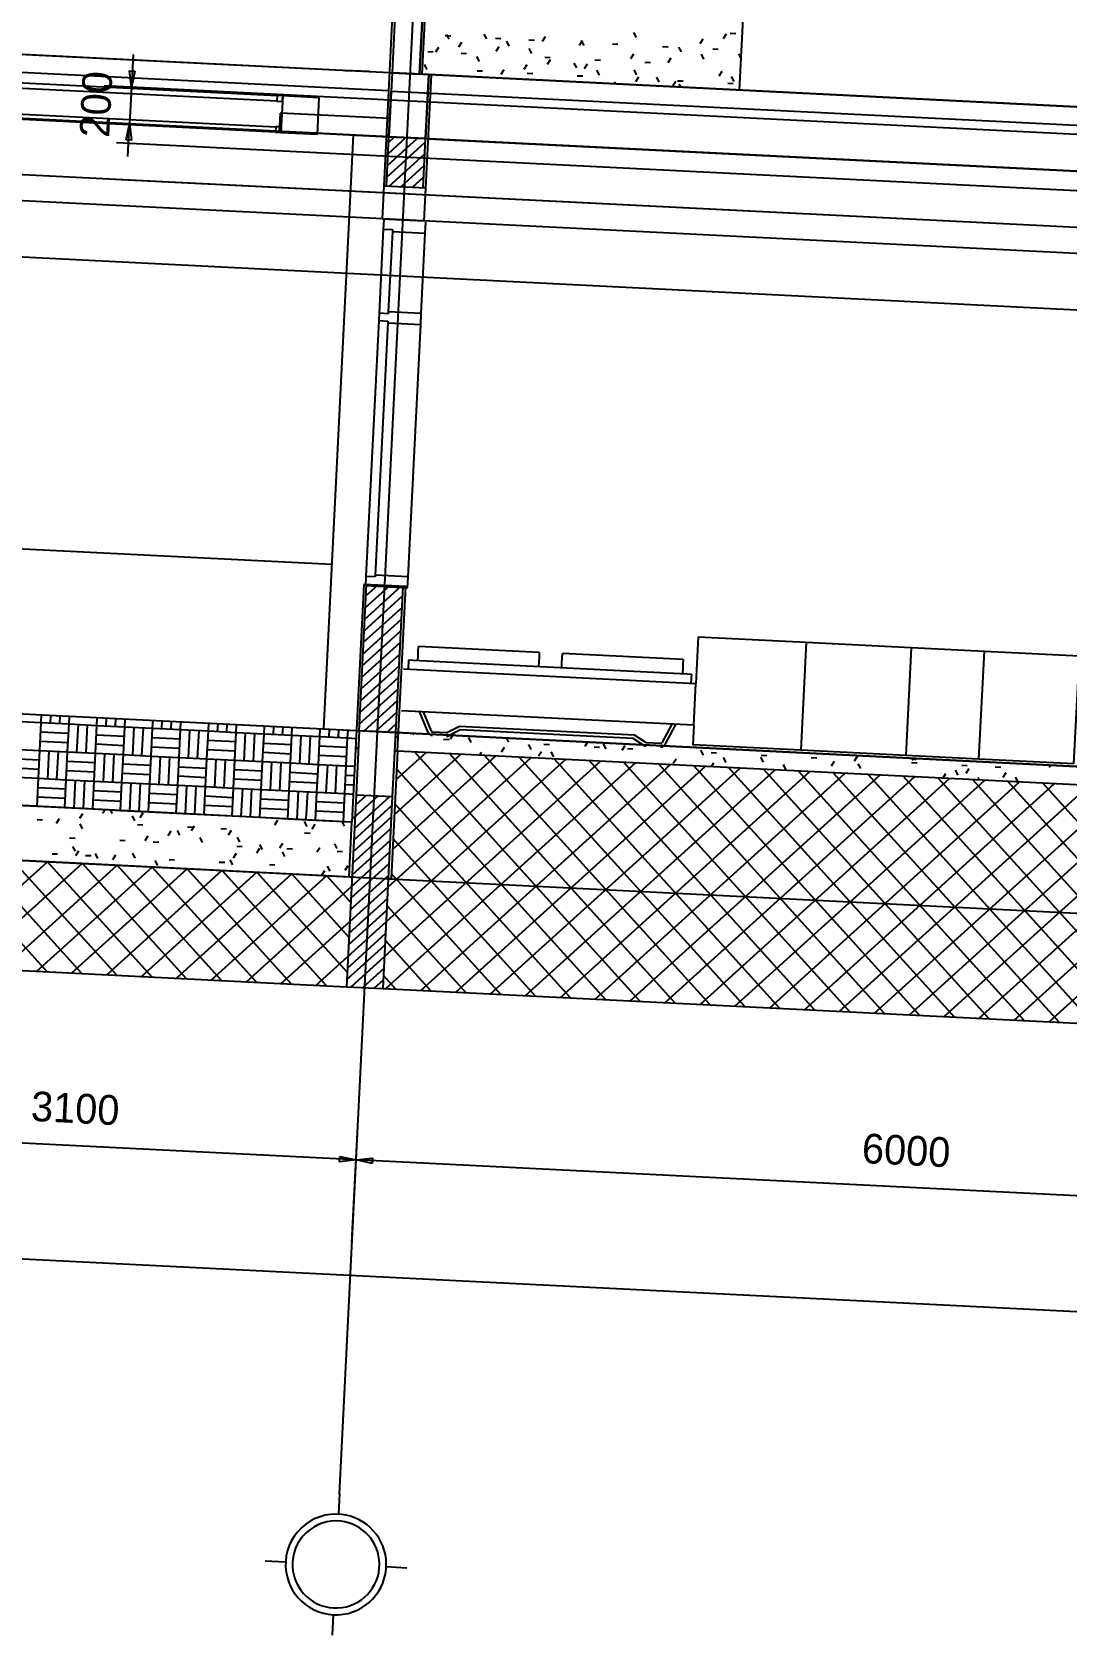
# Model space of a CAD drawing. Extents: x 549999 to 550212, y 1838161 to 1838467.
# Drawn here: x 550072.65 to 550078.3, y 1838273.19 to 1838281.97 of the extents above; entities that cross this region are included whole.
import ezdxf

# ---------------------------------------------------------------- set-up
doc = ezdxf.new("R2010")
doc.units = 0
for name, color, linetype in [('Level 1', 7, 'Continuous'), ('Level 11', 7, 'Continuous'), ('Level 13', 7, 'Continuous'), ('Level 14', 7, 'Continuous'), ('Level 15', 7, 'Continuous'), ('Level 18', 7, 'Continuous'), ('Level 19', 7, 'Continuous'), ('Level 20', 7, 'Continuous'), ('Level 27', 7, 'Continuous'), ('Level 28', 7, 'Continuous'), ('Level 4', 7, 'Continuous'), ('Level 7', 7, 'Continuous'), ('Level 8', 7, 'Continuous')]:
    doc.layers.add(name, color=color, linetype=linetype)

# ---------------------------------------------------------------- blocks, each defined once
blk = doc.blocks.new('BED_12')
at = {"layer": 'Level 1'}
for p, q in [((-736.34, 48.26), (-802.37, 48.26)), ((-802.37, 45.72), (-802.37, 48.26)), ((-802.37, 43.18), (-802.37, 45.72)), ((-736.34, 48.26), (-736.34, 45.72)), ((-736.34, 45.72), (-736.34, 43.18)), ((-657.61, 48.26), (-723.64, 48.26)), ((-723.64, 45.72), (-723.64, 48.26)), ((-723.64, 43.18), (-723.64, 45.72)), ((-657.61, 48.26), (-657.61, 45.72)), ((-657.61, 45.72), (-657.61, 43.18)), ((-809.99, 35.56), (-649.99, 35.56)), ((-807.45, 40.64), (-807.45, 35.56)), ((-807.45, 40.64), (-804.91, 40.64)), ((-804.91, 40.64), (-655.07, 40.64)), ((-802.37, 40.64), (-802.37, 43.18)), ((-736.34, 43.18), (-736.34, 40.64)), ((-723.64, 40.64), (-723.64, 43.18)), ((-657.61, 43.18), (-657.61, 40.64)), ((-655.07, 40.64), (-652.53, 40.64)), ((-652.53, 35.56), (-652.53, 40.64)), ((-649.99, 12.7), (-649.99, 35.56)), ((-649.99, 12.7), (-809.99, 12.7)), ((-794.76, 1.47), (-800, 12.7)), ((-793.04, 2.27), (-797.9, 12.7)), ((-793, 2.27), (-797.87, 12.7)), ((-662.08, 12.7), (-666.94, 2.27)), ((-659.98, 12.7), (-665.22, 1.47)), ((-784.6, 1.91), (-792.46, 1.91)), ((-777.83, 5.72), (-784.28, 1.99)), ((-777.32, 3.81), (-783.33, 0.34)), ((-777.29, 3.81), (-783.3, 0.34)), ((-682.15, 5.72), (-777.83, 5.72)), ((-682.66, 3.81), (-777.32, 3.81)), ((-676.65, 0.34), (-682.66, 3.81)), ((-675.7, 1.99), (-682.15, 5.72)), ((-667.52, 1.91), (-675.38, 1.91))]:
    blk.add_line(p, q, dxfattribs=at)
for centre, radius, start, end in [((-792.46, 2.54), 2.54, 205, 270), ((-792.46, 2.54), 0.635, 205, 270), ((-792.43, 2.54), 0.635, 205, 270), ((-784.6, 2.54), 0.635, 270, 300), ((-784.6, 2.54), 2.54, 270, 300), ((-784.57, 2.54), 2.54, 285, 300), ((-675.38, 2.54), 2.54, 240, 270), ((-675.38, 2.54), 0.635, 240, 270), ((-667.52, 2.54), 0.635, 270, 335), ((-667.52, 2.54), 2.54, 270, 335)]:
    blk.add_arc(centre, radius, start, end, dxfattribs=at)
blk = doc.blocks.new('FURN27')
at = {"layer": 'Level 1'}
for p, q in [((-649.99, 61.08), (-590.96, 61.08)), ((-649.99, 61.08), (-649.99, 35.56)), ((-649.99, 12.7), (-649.99, 2)), ((-590.96, 2), (-649.99, 2))]:
    blk.add_line(p, q, dxfattribs=at)
blk = doc.blocks.new('FURN28')
at = {"layer": 'Level 1'}
for p, q in [((-590.96, 61.08), (-533.47, 61.08)), ((-590.96, 61.08), (-590.96, 2)), ((-493.47, 61.08), (-441.49, 61.08)), ((-441.49, 2), (-441.49, 61.08)), ((-533.47, 2), (-590.96, 2)), ((-441.49, 2), (-493.47, 2))]:
    blk.add_line(p, q, dxfattribs=at)
blk = doc.blocks.new('FURN29')
at = {"layer": 'Level 1'}
for p, q in [((-533.47, 61.08), (-533.47, 2)), ((-533.47, 61.08), (-493.47, 61.08)), ((-493.47, 2), (-493.47, 61.08)), ((-493.47, 2), (-533.47, 2))]:
    blk.add_line(p, q, dxfattribs=at)
blk = doc.blocks.new('SO2003')
at = {"layer": 'Level 7'}
for p, q in [((-832.99, 280), (-832.99, 275)), ((-832.99, 275), (-827.99, 275)), ((-832.99, 275), (-832.99, 229)), ((-827.99, 275), (-827.99, 274)), ((-827.99, 274), (-809.99, 274)), ((-827.99, 274), (-827.99, 230)), ((-809.99, 274), (-809.99, 280)), ((-809.99, 230), (-809.99, 274)), ((-827.99, 229), (-832.99, 229)), ((-832.99, 229), (-832.99, 225)), ((-809.99, 230), (-827.99, 230)), ((-827.99, 230), (-827.99, 229)), ((-809.99, 224), (-809.99, 230)), ((-832.99, 225), (-827.99, 225)), ((-832.99, 225), (-832.99, 85)), ((-827.99, 225), (-827.99, 224)), ((-827.99, 224), (-809.99, 224)), ((-827.99, 224), (-827.99, 86)), ((-809.99, 86), (-809.99, 224)), ((-827.99, 85), (-832.99, 85)), ((-832.99, 85), (-832.99, 80)), ((-832.99, 80), (-809.99, 80)), ((-827.99, 86), (-827.99, 85)), ((-809.99, 86), (-827.99, 86)), ((-809.99, 80), (-809.99, 86))]:
    blk.add_line(p, q, dxfattribs=at)
blk = doc.blocks.new('FLOO17')
at = {"layer": 'Level 15'}
for p, q in [((-871.49, 345), (-891.49, 345)), ((-891.49, 345), (-891.49, 325)), ((-871.49, 325), (-871.49, 345)), ((-891.49, 325), (-871.49, 325))]:
    blk.add_line(p, q, dxfattribs=at)
at = {"layer": 'Level 8'}
for p, q in [((-871.49, 345), (-891.49, 345)), ((-891.49, 345), (-891.49, 325)), ((-871.49, 325), (-871.49, 345)), ((-891.49, 325), (-871.49, 325))]:
    blk.add_line(p, q, dxfattribs=at)
blk = doc.blocks.new('FLOO19')
at = {"layer": 'Level 15'}
for p, q in [((-891.49, 345), (-894.49, 345)), ((-894.49, 345), (-894.49, 342)), ((-891.49, 342), (-891.49, 345)), ((-894.49, 342), (-891.49, 342)), ((-891.49, 328), (-894.49, 328)), ((-894.49, 328), (-894.49, 325)), ((-894.49, 325), (-891.49, 325)), ((-891.49, 325), (-891.49, 328))]:
    blk.add_line(p, q, dxfattribs=at)
at = {"layer": 'Level 8'}
for p, q in [((-1104.49, 345), (-894.49, 345)), ((-891.49, 345), (-894.49, 345)), ((-894.49, 345), (-894.49, 342)), ((-891.49, 342), (-891.49, 345)), ((-894.49, 342), (-1104.49, 342)), ((-894.49, 342), (-891.49, 342)), ((-1104.49, 328), (-894.49, 328)), ((-894.49, 325), (-1104.49, 325)), ((-891.49, 328), (-894.49, 328)), ((-894.49, 328), (-894.49, 325)), ((-894.49, 325), (-891.49, 325)), ((-891.49, 325), (-891.49, 328))]:
    blk.add_line(p, q, dxfattribs=at)
blk = doc.blocks.new('GRID_4')
at = {"layer": 'Level 19'}
for p, q in [((-969.71, -293.48), (-969.71, -304.73)), ((-1008.48, -332.24), (-997.23, -332.24)), ((-930.95, -332.24), (-942.2, -332.24)), ((-969.71, -371.01), (-969.71, -359.76))]:
    blk.add_line(p, q, dxfattribs=at)
for radius, start, end in [(27.52, 86.59057, 185.41735), (27.52, 3.40943, 86.59057), (23.77, 86.59057, 185.41735), (23.77, 3.40943, 86.59057), (23.77, 275.41735, 3.40943), (27.52, 275.41735, 3.40943), (27.52, 185.41735, 275.41735), (23.77, 185.41735, 275.41735)]:
    blk.add_arc((-969.71, -332.24), radius, start, end, dxfattribs=at)

msp = doc.modelspace()

# ---------------------------------------------------------------- linework, layer by layer
at = {"layer": 'Level 11'}
for p, q in [((550074.5701, 1838281.1273), (550074.5612, 1838280.9487)), ((550074.7998, 1838281.1158), (550074.5701, 1838281.1273)), ((550074.7909, 1838280.9372), (550074.7998, 1838281.1158)), ((550074.5612, 1838280.9487), (550074.7909, 1838280.9372)), ((550074.4364, 1838278.1514), (550074.4189, 1838277.8019)), ((550074.6361, 1838278.1415), (550074.4364, 1838278.1514)), ((550074.6186, 1838277.7919), (550074.6361, 1838278.1415)), ((550074.5749, 1838276.9178), (550075.7548, 1838277.9854)), ((550074.5822, 1838276.7424), (550075.9455, 1838277.9759)), ((550074.5845, 1838277.1085), (550075.5642, 1838277.9949)), ((550074.594, 1838277.2992), (550075.3735, 1838278.0045)), ((550074.6193, 1838277.5041), (550075.1828, 1838278.014)), ((550074.6288, 1838277.6948), (550074.9921, 1838278.0235)), ((550074.6383, 1838277.8855), (550074.8014, 1838278.0331)), ((550075.972, 1838276.6729), (550074.7385, 1838278.0362)), ((550074.7729, 1838276.7329), (550076.1362, 1838277.9663)), ((550076.1627, 1838276.6634), (550074.9292, 1838278.0267)), ((550074.9636, 1838276.7233), (550076.3269, 1838277.9568)), ((550076.3533, 1838276.6539), (550075.1199, 1838278.0171)), ((550076.544, 1838276.6443), (550075.3106, 1838278.0076)), ((550076.7347, 1838276.6348), (550075.5012, 1838277.9981)), ((550076.9254, 1838276.6253), (550075.6919, 1838277.9885)), ((550077.1161, 1838276.6157), (550075.8826, 1838277.979)), ((550077.3067, 1838276.6062), (550076.0733, 1838277.9695)), ((550077.4974, 1838276.5967), (550076.264, 1838277.9599)), ((550075.7813, 1838276.6825), (550074.6412, 1838277.9426)), ((550075.1543, 1838276.7138), (550076.5176, 1838277.9473)), ((550075.345, 1838276.7043), (550076.7083, 1838277.9377)), ((550075.5356, 1838276.6947), (550076.8989, 1838277.9282)), ((550075.7263, 1838276.6852), (550077.0896, 1838277.9187)), ((550075.917, 1838276.6757), (550077.2803, 1838277.9091)), ((550076.1077, 1838276.6661), (550077.471, 1838277.8996)), ((550076.2984, 1838276.6566), (550077.6617, 1838277.8901)), ((550077.6881, 1838276.5871), (550076.4546, 1838277.9504)), ((550076.489, 1838276.6471), (550077.8523, 1838277.8805)), ((550077.8788, 1838276.5776), (550076.6453, 1838277.9409)), ((550076.6797, 1838276.6375), (550078.043, 1838277.871)), ((550078.0695, 1838276.5681), (550076.836, 1838277.9313)), ((550078.2602, 1838276.5585), (550077.0267, 1838277.9218)), ((550078.4508, 1838276.549), (550077.2174, 1838277.9123)), ((550078.6415, 1838276.5395), (550077.408, 1838277.9028)), ((550078.8322, 1838276.5299), (550077.5987, 1838277.8932)), ((550079.0229, 1838276.5204), (550077.7894, 1838277.8837)), ((550079.2136, 1838276.5109), (550077.9801, 1838277.8742)), ((550079.4042, 1838276.5013), (550078.1708, 1838277.8646)), ((550074.4097, 1838277.6179), (550074.6028, 1838277.7927)), ((550074.4129, 1838277.6815), (550074.5393, 1838277.7959)), ((550074.416, 1838277.745), (550074.4757, 1838277.799)), ((550074.4189, 1838277.8019), (550074.6186, 1838277.7919)), ((550076.8704, 1838276.628), (550078.2337, 1838277.8615)), ((550077.0611, 1838276.6185), (550078.4244, 1838277.8519)), ((550077.2518, 1838276.6089), (550078.6151, 1838277.8424)), ((550077.4425, 1838276.5994), (550078.8057, 1838277.8329)), ((550078.0145, 1838276.5708), (550079.3778, 1838277.8043)), ((550078.2052, 1838276.5613), (550079.5685, 1838277.7947)), ((550074.4065, 1838277.5544), (550074.6162, 1838277.7441)), ((550075.5906, 1838276.692), (550074.6317, 1838277.7519)), ((550077.6331, 1838276.5899), (550078.896, 1838277.7325)), ((550074.4002, 1838277.4272), (550074.6099, 1838277.617)), ((550074.4033, 1838277.4908), (550074.6131, 1838277.6806)), ((550074.397, 1838277.3637), (550074.6067, 1838277.5534)), ((550075.3999, 1838276.7015), (550074.6221, 1838277.5612)), ((550077.8238, 1838276.5803), (550078.9249, 1838277.5766)), ((550072.1034, 1838276.8663), (550072.7326, 1838277.4356)), ((550072.7304, 1838276.835), (550072.1611, 1838277.4642)), ((550072.2941, 1838276.8568), (550072.9233, 1838277.4261)), ((550072.9211, 1838276.8254), (550072.3518, 1838277.4547)), ((550073.1118, 1838276.8159), (550072.5425, 1838277.4451)), ((550073.3025, 1838276.8064), (550072.7332, 1838277.4356)), ((550073.4931, 1838276.7968), (550072.9238, 1838277.4261)), ((550074.3906, 1838277.2366), (550074.6004, 1838277.4263)), ((550074.3938, 1838277.3001), (550074.6035, 1838277.4899)), ((550072.4848, 1838276.8473), (550073.114, 1838277.4165)), ((550072.6754, 1838276.8377), (550073.3046, 1838277.407)), ((550072.8661, 1838276.8282), (550073.4953, 1838277.3975)), ((550073.0568, 1838276.8187), (550073.686, 1838277.388)), ((550073.6838, 1838276.7873), (550073.1145, 1838277.4165)), ((550073.2475, 1838276.8091), (550073.8767, 1838277.3784)), ((550073.8745, 1838276.7778), (550073.3052, 1838277.407)), ((550073.4382, 1838276.7996), (550074.0674, 1838277.3689)), ((550074.0652, 1838276.7682), (550073.4959, 1838277.3975)), ((550073.6288, 1838276.7901), (550074.258, 1838277.3594)), ((550074.2559, 1838276.7587), (550073.6866, 1838277.3879)), ((550074.3705, 1838276.8333), (550073.8772, 1838277.3784)), ((550074.38, 1838277.0239), (550074.0679, 1838277.3689)), ((550074.3895, 1838277.2146), (550074.2586, 1838277.3593)), ((550074.3874, 1838277.173), (550074.5972, 1838277.3628)), ((550075.2093, 1838276.7111), (550074.6126, 1838277.3705)), ((550073.8195, 1838276.7805), (550074.3938, 1838277.3001)), ((550074.3843, 1838277.1094), (550074.594, 1838277.2992)), ((550074.3779, 1838276.9823), (550074.5877, 1838277.1721)), ((550074.3811, 1838277.0459), (550074.5908, 1838277.2356)), ((550075.0186, 1838276.7206), (550074.5888, 1838277.1956)), ((550074.0102, 1838276.771), (550074.3843, 1838277.1094)), ((550074.3747, 1838276.9188), (550074.5845, 1838277.1085)), ((550074.3716, 1838276.8552), (550074.5813, 1838277.045)), ((550074.8279, 1838276.7301), (550074.5793, 1838277.0049)), ((550074.2009, 1838276.7615), (550074.3747, 1838276.9188)), ((550074.3684, 1838276.7916), (550074.5781, 1838276.9814)), ((550074.3916, 1838276.7519), (550074.5749, 1838276.9178)), ((550074.4551, 1838276.7488), (550074.5718, 1838276.8543)), ((550074.6372, 1838276.7396), (550074.5698, 1838276.8142)), ((550074.5187, 1838276.7456), (550074.5686, 1838276.7907))]:
    msp.add_line(p, q, dxfattribs=at)
at = {"layer": 'Level 13'}
for p, q in [((550074.4929, 1838281.7531), (550074.3581, 1838281.7598)), ((550074.3581, 1838281.7598), (550074.3937, 1838281.7581))]:
    msp.add_line(p, q, dxfattribs=at)
at = {"layer": 'Level 14'}
for p, q in [((550074.6411, 1838282.2463), (550074.6161, 1838281.7469)), ((550074.7659, 1838281.7395), (550074.7909, 1838282.2388)), ((550074.6161, 1838281.7469), (550074.7659, 1838281.7395)), ((550074.5908, 1838281.2409), (550074.7552, 1838281.3896)), ((550074.594, 1838281.3044), (550074.6916, 1838281.3927)), ((550074.5972, 1838281.368), (550074.628, 1838281.3959)), ((550074.5876, 1838281.1773), (550074.7974, 1838281.3671)), ((550074.5979, 1838281.1259), (550074.7942, 1838281.3035)), ((550074.6615, 1838281.1228), (550074.791, 1838281.2399)), ((550074.7251, 1838281.1196), (550074.7878, 1838281.1764)), ((550074.4669, 1838278.762), (550074.6647, 1838278.941)), ((550074.4701, 1838278.8256), (550074.6012, 1838278.9442)), ((550074.4732, 1838278.8891), (550074.5376, 1838278.9474)), ((550074.4637, 1838278.6984), (550074.6734, 1838278.8882)), ((550074.4574, 1838278.5713), (550074.6671, 1838278.7611)), ((550074.4605, 1838278.6349), (550074.6703, 1838278.8247)), ((550074.4542, 1838278.5078), (550074.6639, 1838278.6975)), ((550074.4478, 1838278.3806), (550074.6576, 1838278.5704)), ((550074.451, 1838278.4442), (550074.6607, 1838278.634)), ((550074.4446, 1838278.3171), (550074.6544, 1838278.5069)), ((550074.4415, 1838278.2535), (550074.6512, 1838278.4433)), ((550074.4383, 1838278.19), (550074.648, 1838278.3797)), ((550074.4614, 1838278.1502), (550074.6448, 1838278.3162)), ((550072.6986, 1838278.1962), (550072.7007, 1838278.2382)), ((550072.7494, 1838278.1936), (550072.7515, 1838278.2357)), ((550072.8001, 1838278.1911), (550072.8022, 1838278.2331)), ((550072.8508, 1838278.1886), (550072.8529, 1838278.2306)), ((550073.003, 1838278.1809), (550073.0051, 1838278.223)), ((550073.0538, 1838278.1784), (550073.0559, 1838278.2205)), ((550073.1045, 1838278.1759), (550073.1066, 1838278.2179)), ((550074.525, 1838278.147), (550074.6417, 1838278.2526)), ((550072.5464, 1838278.2038), (550072.6986, 1838278.1962)), ((550072.691, 1838278.0439), (550072.6986, 1838278.1962)), ((550072.6961, 1838278.1454), (550072.8483, 1838278.1378)), ((550072.6986, 1838278.1962), (550072.8508, 1838278.1886)), ((550072.8432, 1838278.0363), (550072.8508, 1838278.1886)), ((550072.8508, 1838278.1886), (550073.003, 1838278.1809)), ((550072.894, 1838278.0338), (550072.9016, 1838278.186)), ((550072.9447, 1838278.0313), (550072.9523, 1838278.1835)), ((550072.9954, 1838278.0287), (550073.003, 1838278.1809)), ((550073.0005, 1838278.1302), (550073.1527, 1838278.1226)), ((550073.003, 1838278.1809), (550073.1553, 1838278.1733)), ((550073.1476, 1838278.0211), (550073.1553, 1838278.1733)), ((550073.1553, 1838278.1733), (550073.1574, 1838278.2154)), ((550073.1553, 1838278.1733), (550073.3075, 1838278.1657)), ((550073.1984, 1838278.0186), (550073.206, 1838278.1708)), ((550073.2491, 1838278.016), (550073.2567, 1838278.1683)), ((550073.2999, 1838278.0135), (550073.3075, 1838278.1657)), ((550073.3075, 1838278.1657), (550073.3096, 1838278.2078)), ((550073.3075, 1838278.1657), (550073.4597, 1838278.1581)), ((550073.3582, 1838278.1632), (550073.3603, 1838278.2052)), ((550073.4089, 1838278.1606), (550073.411, 1838278.2027)), ((550073.4521, 1838278.0059), (550073.4597, 1838278.1581)), ((550073.4597, 1838278.1581), (550073.4618, 1838278.2002)), ((550073.4597, 1838278.1581), (550073.6119, 1838278.1505)), ((550073.5028, 1838278.0034), (550073.5104, 1838278.1556)), ((550073.5535, 1838278.0008), (550073.5611, 1838278.153)), ((550073.6043, 1838277.9983), (550073.6119, 1838278.1505)), ((550073.6119, 1838278.1505), (550073.614, 1838278.1926)), ((550073.6119, 1838278.1505), (550073.7641, 1838278.1429)), ((550073.6626, 1838278.148), (550073.6647, 1838278.19)), ((550073.7134, 1838278.1454), (550073.7155, 1838278.1875)), ((550073.7565, 1838277.9907), (550073.7641, 1838278.1429)), ((550073.7641, 1838278.1429), (550073.7662, 1838278.1849)), ((550073.7641, 1838278.1429), (550073.9163, 1838278.1353)), ((550073.8072, 1838277.9881), (550073.8148, 1838278.1404)), ((550073.858, 1838277.9856), (550073.8656, 1838278.1378)), ((550073.9087, 1838277.9831), (550073.9163, 1838278.1353)), ((550073.9163, 1838278.1353), (550073.9184, 1838278.1773)), ((550073.9163, 1838278.1353), (550074.0685, 1838278.1277)), ((550073.967, 1838278.1327), (550073.9691, 1838278.1748)), ((550074.0178, 1838278.1302), (550074.0199, 1838278.1723)), ((550074.0685, 1838278.1277), (550074.0706, 1838278.1697)), ((550074.2207, 1838278.1201), (550074.2228, 1838278.1621)), ((550074.2715, 1838278.1175), (550074.2736, 1838278.1596)), ((550074.3222, 1838278.115), (550074.3243, 1838278.157)), ((550074.3729, 1838278.1125), (550074.375, 1838278.1545)), ((550074.5885, 1838278.1438), (550074.6385, 1838278.1891)), ((550072.5388, 1838278.0516), (550072.691, 1838278.0439)), ((550072.6834, 1838277.8917), (550072.691, 1838278.0439)), ((550072.691, 1838278.0439), (550072.8432, 1838278.0363)), ((550072.6936, 1838278.0947), (550072.8458, 1838278.0871)), ((550072.7341, 1838277.8892), (550072.7418, 1838278.0414)), ((550072.998, 1838278.0795), (550073.1502, 1838278.0719)), ((550073.3024, 1838278.0642), (550073.4546, 1838278.0566)), ((550073.3049, 1838278.115), (550073.4571, 1838278.1074)), ((550073.6068, 1838278.049), (550073.759, 1838278.0414)), ((550073.6093, 1838278.0998), (550073.7616, 1838278.0922)), ((550073.9138, 1838278.0845), (550074.066, 1838278.0769)), ((550074.0609, 1838277.9755), (550074.0685, 1838278.1277)), ((550074.0685, 1838278.1277), (550074.2207, 1838278.1201)), ((550074.1116, 1838277.9729), (550074.1193, 1838278.1251)), ((550074.1624, 1838277.9704), (550074.17, 1838278.1226)), ((550074.2131, 1838277.9679), (550074.2207, 1838278.1201)), ((550074.2182, 1838278.0693), (550074.3704, 1838278.0617)), ((550074.2207, 1838278.1201), (550074.3729, 1838278.1125)), ((550074.3653, 1838277.9602), (550074.3729, 1838278.1125)), ((550074.3729, 1838278.1125), (550074.4193, 1838278.1101)), ((550074.4162, 1838278.0489), (550074.4319, 1838278.0631)), ((550072.5363, 1838278.0008), (550072.6885, 1838277.9932)), ((550072.7849, 1838277.8867), (550072.7925, 1838278.0389)), ((550072.8356, 1838277.8841), (550072.8432, 1838278.0363)), ((550072.8407, 1838277.9856), (550072.9929, 1838277.978)), ((550072.8432, 1838278.0363), (550072.9954, 1838278.0287)), ((550072.9878, 1838277.8765), (550072.9954, 1838278.0287)), ((550072.9954, 1838278.0287), (550073.1476, 1838278.0211)), ((550073.0386, 1838277.874), (550073.0462, 1838278.0262)), ((550073.0893, 1838277.8714), (550073.0969, 1838278.0237)), ((550073.14, 1838277.8689), (550073.1476, 1838278.0211)), ((550073.1451, 1838277.9704), (550073.2973, 1838277.9628)), ((550073.1476, 1838278.0211), (550073.2999, 1838278.0135)), ((550073.2922, 1838277.8613), (550073.2999, 1838278.0135)), ((550073.2999, 1838278.0135), (550073.4521, 1838278.0059)), ((550073.343, 1838277.8588), (550073.3506, 1838278.011)), ((550073.3937, 1838277.8562), (550073.4013, 1838278.0084)), ((550073.4445, 1838277.8537), (550073.4521, 1838278.0059)), ((550073.4495, 1838277.9552), (550073.6017, 1838277.9476)), ((550073.4521, 1838278.0059), (550073.6043, 1838277.9983)), ((550073.5967, 1838277.8461), (550073.6043, 1838277.9983)), ((550073.6043, 1838277.9983), (550073.7565, 1838277.9907)), ((550073.6474, 1838277.8435), (550073.655, 1838277.9958)), ((550073.6981, 1838277.841), (550073.7057, 1838277.9932)), ((550073.7489, 1838277.8385), (550073.7565, 1838277.9907)), ((550073.7565, 1838277.9907), (550073.9087, 1838277.9831)), ((550073.9011, 1838277.8309), (550073.9087, 1838277.9831)), ((550073.9087, 1838277.9831), (550074.0609, 1838277.9755)), ((550073.9112, 1838278.0338), (550074.0634, 1838278.0262)), ((550073.9518, 1838277.8283), (550073.9594, 1838277.9805)), ((550074.0026, 1838277.8258), (550074.0102, 1838277.978)), ((550074.0533, 1838277.8233), (550074.0609, 1838277.9755)), ((550074.0609, 1838277.9755), (550074.2131, 1838277.9679)), ((550074.2055, 1838277.8156), (550074.2131, 1838277.9679)), ((550074.2131, 1838277.9679), (550074.3653, 1838277.9602)), ((550074.2157, 1838278.0186), (550074.3679, 1838278.011)), ((550074.2562, 1838277.8131), (550074.2639, 1838277.9653)), ((550074.307, 1838277.8106), (550074.3146, 1838277.9628)), ((550074.3577, 1838277.808), (550074.3653, 1838277.9602)), ((550074.3653, 1838277.9602), (550074.4117, 1838277.9579)), ((550072.5312, 1838277.8993), (550072.6834, 1838277.8917)), ((550072.5337, 1838277.9501), (550072.6859, 1838277.9425)), ((550072.6758, 1838277.7395), (550072.6834, 1838277.8917)), ((550072.6834, 1838277.8917), (550072.8356, 1838277.8841)), ((550072.828, 1838277.7319), (550072.8356, 1838277.8841)), ((550072.8356, 1838277.8841), (550072.9878, 1838277.8765)), ((550072.8382, 1838277.9349), (550072.9904, 1838277.9273)), ((550072.8787, 1838277.7294), (550072.8864, 1838277.8816)), ((550072.9295, 1838277.7268), (550072.9371, 1838277.8791)), ((550072.9802, 1838277.7243), (550072.9878, 1838277.8765)), ((550072.9878, 1838277.8765), (550073.14, 1838277.8689)), ((550073.1324, 1838277.7167), (550073.14, 1838277.8689)), ((550073.14, 1838277.8689), (550073.2922, 1838277.8613)), ((550073.1426, 1838277.9196), (550073.2948, 1838277.912)), ((550073.1832, 1838277.7142), (550073.1908, 1838277.8664)), ((550073.447, 1838277.9044), (550073.5992, 1838277.8968)), ((550073.7514, 1838277.8892), (550073.9036, 1838277.8816)), ((550073.754, 1838277.9399), (550073.9062, 1838277.9323)), ((550074.0558, 1838277.874), (550074.208, 1838277.8664)), ((550074.0584, 1838277.9247), (550074.2106, 1838277.9171)), ((550074.3628, 1838277.9095), (550074.4091, 1838277.9072)), ((550072.6783, 1838277.7903), (550072.8305, 1838277.7827)), ((550072.6809, 1838277.841), (550072.8331, 1838277.8334)), ((550072.9853, 1838277.8258), (550073.1375, 1838277.8182)), ((550073.2339, 1838277.7116), (550073.2415, 1838277.8638)), ((550073.2846, 1838277.7091), (550073.2922, 1838277.8613)), ((550073.2897, 1838277.8106), (550073.4419, 1838277.803)), ((550073.2922, 1838277.8613), (550073.4445, 1838277.8537)), ((550073.4368, 1838277.7015), (550073.4445, 1838277.8537)), ((550073.4445, 1838277.8537), (550073.5967, 1838277.8461)), ((550073.4876, 1838277.6989), (550073.4952, 1838277.8512)), ((550073.5383, 1838277.6964), (550073.5459, 1838277.8486)), ((550073.5891, 1838277.6939), (550073.5967, 1838277.8461)), ((550073.5941, 1838277.7953), (550073.7463, 1838277.7877)), ((550073.5967, 1838277.8461), (550073.7489, 1838277.8385)), ((550073.7413, 1838277.6863), (550073.7489, 1838277.8385)), ((550073.7489, 1838277.8385), (550073.9011, 1838277.8309)), ((550073.792, 1838277.6837), (550073.7996, 1838277.8359)), ((550073.8427, 1838277.6812), (550073.8504, 1838277.8334)), ((550073.8935, 1838277.6787), (550073.9011, 1838277.8309)), ((550073.8986, 1838277.7801), (550074.0508, 1838277.7725)), ((550073.9011, 1838277.8309), (550074.0533, 1838277.8233)), ((550074.0457, 1838277.671), (550074.0533, 1838277.8233)), ((550074.0533, 1838277.8233), (550074.2055, 1838277.8156)), ((550074.0964, 1838277.6685), (550074.104, 1838277.8207)), ((550074.1472, 1838277.666), (550074.1548, 1838277.8182)), ((550074.1979, 1838277.6634), (550074.2055, 1838277.8156)), ((550074.2055, 1838277.8156), (550074.3577, 1838277.808)), ((550074.3501, 1838277.6558), (550074.3577, 1838277.808)), ((550074.3577, 1838277.808), (550074.4041, 1838277.8057)), ((550074.3603, 1838277.8588), (550074.4066, 1838277.8565)), ((550072.5236, 1838277.7471), (550072.6758, 1838277.7395)), ((550072.6758, 1838277.7395), (550072.828, 1838277.7319)), ((550072.6758, 1838277.7388), (550072.6758, 1838277.7395)), ((550072.7265, 1838277.7363), (550072.7265, 1838277.737)), ((550072.7772, 1838277.7338), (550072.7773, 1838277.7345)), ((550072.828, 1838277.7319), (550072.9802, 1838277.7243)), ((550072.828, 1838277.7312), (550072.828, 1838277.7319)), ((550072.9802, 1838277.7243), (550073.1324, 1838277.7167)), ((550072.9802, 1838277.7236), (550072.9802, 1838277.7243)), ((550072.9828, 1838277.775), (550073.135, 1838277.7674)), ((550073.0309, 1838277.7211), (550073.031, 1838277.7218)), ((550073.0817, 1838277.7185), (550073.0817, 1838277.7192)), ((550073.1324, 1838277.7167), (550073.2846, 1838277.7091)), ((550073.1324, 1838277.716), (550073.1324, 1838277.7167)), ((550073.2846, 1838277.7091), (550073.4368, 1838277.7015)), ((550073.2846, 1838277.7084), (550073.2846, 1838277.7091)), ((550073.2872, 1838277.7598), (550073.4394, 1838277.7522)), ((550073.3353, 1838277.7059), (550073.3354, 1838277.7066)), ((550073.3861, 1838277.7033), (550073.3861, 1838277.704)), ((550073.4368, 1838277.7015), (550073.5891, 1838277.6939)), ((550073.4368, 1838277.7008), (550073.4368, 1838277.7015)), ((550073.589, 1838277.6932), (550073.5891, 1838277.6939)), ((550073.5891, 1838277.6939), (550073.7413, 1838277.6863)), ((550073.5916, 1838277.7446), (550073.7438, 1838277.737)), ((550073.6398, 1838277.6906), (550073.6398, 1838277.6913)), ((550073.896, 1838277.7294), (550074.0482, 1838277.7218)), ((550074.2004, 1838277.7142), (550074.3526, 1838277.7066)), ((550074.203, 1838277.7649), (550074.3552, 1838277.7573)), ((550073.6905, 1838277.6881), (550073.6905, 1838277.6888)), ((550073.7412, 1838277.6856), (550073.7413, 1838277.6863)), ((550073.7413, 1838277.6863), (550073.8935, 1838277.6787)), ((550073.8934, 1838277.678), (550073.8935, 1838277.6787)), ((550073.8935, 1838277.6787), (550074.0457, 1838277.671)), ((550073.9442, 1838277.6754), (550073.9442, 1838277.6761)), ((550073.9949, 1838277.6729), (550073.995, 1838277.6736)), ((550074.0457, 1838277.671), (550074.1979, 1838277.6634)), ((550074.0457, 1838277.6703), (550074.0457, 1838277.671)), ((550074.1979, 1838277.6634), (550074.3501, 1838277.6558)), ((550074.1979, 1838277.6627), (550074.1979, 1838277.6634)), ((550074.2486, 1838277.6602), (550074.2486, 1838277.6609)), ((550074.2993, 1838277.6577), (550074.2994, 1838277.6584)), ((550074.3501, 1838277.6558), (550074.3964, 1838277.6535)), ((550074.3501, 1838277.6551), (550074.3501, 1838277.6558)), ((550074.3972, 1838277.6677), (550074.4129, 1838277.682))]:
    msp.add_line(p, q, dxfattribs=at)
at = {"layer": 'Level 15'}
for p, q in [((550074.9064, 1838281.9502), (550074.9365, 1838281.9487)), ((550074.9286, 1838281.93), (550074.9148, 1838281.9569)), ((550074.9956, 1838281.9116), (550074.9792, 1838281.8862)), ((550075.1331, 1838281.9321), (550075.1193, 1838281.9589)), ((550075.1804, 1838281.9365), (550075.2105, 1838281.935)), ((550075.2561, 1838281.8924), (550075.2424, 1838281.9193)), ((550075.363, 1838281.9274), (550075.3931, 1838281.9259)), ((550075.4517, 1838281.9435), (550075.4353, 1838281.9182)), ((550075.6549, 1838281.9211), (550075.6385, 1838281.8958)), ((550075.6651, 1838281.8965), (550075.6513, 1838281.9233)), ((550075.8196, 1838281.9046), (550075.8498, 1838281.903)), ((550075.9509, 1838281.9402), (550075.9371, 1838281.9671)), ((550076.3142, 1838281.9307), (550076.2978, 1838281.9053)), ((550076.4406, 1838281.9578), (550076.4243, 1838281.9325)), ((550076.4635, 1838281.9639), (550076.4936, 1838281.9624)), ((550074.8105, 1838281.8634), (550074.8406, 1838281.8619)), ((550074.8692, 1838281.8844), (550074.8528, 1838281.8591)), ((550074.9931, 1838281.8543), (550075.0233, 1838281.8528)), ((550075.0934, 1838281.809), (550075.0796, 1838281.8358)), ((550075.1988, 1838281.8892), (550075.1825, 1838281.8638)), ((550075.3792, 1838281.8527), (550075.3655, 1838281.8796)), ((550075.4498, 1838281.8315), (550075.4799, 1838281.83)), ((550075.4789, 1838281.8171), (550075.4625, 1838281.7918)), ((550075.7237, 1838281.8178), (550075.7539, 1838281.8163)), ((550075.9349, 1838281.8491), (550075.9186, 1838281.8237)), ((550076.0936, 1838281.8909), (550076.1238, 1838281.8893)), ((550076.1382, 1838281.8267), (550076.1218, 1838281.8013)), ((550076.1971, 1838281.8609), (550076.1833, 1838281.8878)), ((550076.3201, 1838281.8213), (550076.3064, 1838281.8481)), ((550076.3676, 1838281.8772), (550076.3977, 1838281.8757)), ((550076.5225, 1838281.8274), (550076.5108, 1838281.8501)), ((550074.6161, 1838281.7469), (550074.6111, 1838281.6471)), ((550080.8084, 1838281.4374), (550074.6161, 1838281.7469)), ((550074.8076, 1838281.7652), (550074.7938, 1838281.7921)), ((550075.0799, 1838281.7584), (550075.11, 1838281.7569)), ((550075.226, 1838281.7627), (550075.2096, 1838281.7374)), ((550075.3524, 1838281.7899), (550075.3361, 1838281.7646)), ((550075.3539, 1838281.7447), (550075.384, 1838281.7432)), ((550075.6254, 1838281.7734), (550075.6116, 1838281.8003)), ((550075.6279, 1838281.731), (550075.658, 1838281.7295)), ((550075.6821, 1838281.7947), (550075.6657, 1838281.7694)), ((550075.7485, 1838281.7337), (550075.7347, 1838281.7606)), ((550075.9529, 1838281.7358), (550075.9392, 1838281.7626)), ((550075.9977, 1838281.8041), (550076.0279, 1838281.8026)), ((550076.4182, 1838281.7546), (550076.4018, 1838281.7293)), ((550074.6111, 1838281.6471), (550080.1336, 1838281.371)), ((550075.8357, 1838281.6955), (550075.8298, 1838281.6863)), ((550075.9621, 1838281.7227), (550075.9458, 1838281.6973)), ((550076.076, 1838281.6961), (550076.0623, 1838281.723)), ((550076.1654, 1838281.7002), (550076.149, 1838281.6749)), ((550076.1758, 1838281.7036), (550076.2059, 1838281.7021)), ((550076.1931, 1838281.6681), (550076.1853, 1838281.6833)), ((550076.4498, 1838281.6899), (550076.4799, 1838281.6884)), ((550076.4849, 1838281.7002), (550076.4712, 1838281.7271)), ((550074.0044, 1838281.5272), (550073.9994, 1838281.4273)), ((550074.6036, 1838281.4973), (550074.0044, 1838281.5272)), ((550074.5986, 1838281.3974), (550074.6036, 1838281.4973)), ((550073.9994, 1838281.4273), (550074.417, 1838281.4065)), ((550074.417, 1838281.4065), (550074.5986, 1838281.3974)), ((550074.7342, 1838278.1366), (550074.7292, 1838278.1288)), ((550074.635, 1838278.1185), (550074.6534, 1838278.1176)), ((550074.8973, 1838278.1054), (550074.9274, 1838278.1039)), ((550074.9257, 1838278.1267), (550074.9256, 1838278.127)), ((550074.9451, 1838278.126), (550074.9324, 1838278.1064)), ((550075.0488, 1838278.0871), (550075.0351, 1838278.1139)), ((550075.2288, 1838278.0597), (550075.2124, 1838278.0344)), ((550075.2533, 1838278.0891), (550075.242, 1838278.1112)), ((550075.3764, 1838278.0494), (550075.3626, 1838278.0763)), ((550075.4452, 1838278.078), (550075.4754, 1838278.0765)), ((550075.6832, 1838278.0891), (550075.6685, 1838278.0663)), ((550075.7192, 1838278.0643), (550075.7493, 1838278.0628)), ((550075.7853, 1838278.0535), (550075.7715, 1838278.0804)), ((550075.8881, 1838278.0692), (550075.8718, 1838278.0439)), ((550075.9019, 1838278.0552), (550075.932, 1838278.0537)), ((550076.3173, 1838278.018), (550076.3035, 1838278.0448)), ((550075.1024, 1838278.0325), (550075.0933, 1838278.0185)), ((550075.432, 1838278.0373), (550075.4157, 1838278.0119)), ((550075.4995, 1838278.0098), (550075.4857, 1838278.0366)), ((550076.1682, 1838277.9972), (550076.1518, 1838277.9718)), ((550076.3585, 1838278.0323), (550076.3886, 1838278.0308)), ((550076.3714, 1838277.9748), (550076.3588, 1838277.9552)), ((550076.4404, 1838277.9783), (550076.4266, 1838278.0052)), ((550076.6448, 1838277.9803), (550076.6311, 1838278.0072)), ((550076.6325, 1838278.0186), (550076.6626, 1838278.0171)), ((550076.7679, 1838277.9407), (550076.7541, 1838277.9675)), ((550076.9064, 1838278.0049), (550076.9366, 1838278.0034)), ((550077.0307, 1838277.9843), (550077.0143, 1838277.9589)), ((550077.1571, 1838278.0115), (550077.1408, 1838277.9861)), ((550077.1768, 1838277.9448), (550077.163, 1838277.9716)), ((550077.4544, 1838277.9775), (550077.4845, 1838277.976)), ((550077.4626, 1838277.9885), (550077.4565, 1838278.0005)), ((550077.476, 1838277.9995), (550077.4704, 1838277.9909)), ((550077.7284, 1838277.9639), (550077.7585, 1838277.9623)), ((550077.911, 1838277.9547), (550077.9412, 1838277.9532)), ((550078.2141, 1838277.9626), (550078.2065, 1838277.9508)), ((550077.6404, 1838277.917), (550077.6242, 1838277.8919)), ((550077.7088, 1838277.9092), (550077.695, 1838277.936)), ((550077.7668, 1838277.9442), (550077.7505, 1838277.9189)), ((550077.8256, 1838277.8819), (550077.8181, 1838277.8964)), ((550077.9701, 1838277.9218), (550077.9537, 1838277.8964)), ((550078.0363, 1838277.8716), (550078.0226, 1838277.8984)), ((550072.924, 1838277.6968), (550072.9076, 1838277.6714)), ((550073.048, 1838277.7202), (550073.034, 1838277.6986)), ((550073.0877, 1838277.6995), (550073.0779, 1838277.7187)), ((550073.2536, 1838277.7016), (550073.2373, 1838277.6762)), ((550072.6761, 1838277.6671), (550072.7062, 1838277.6656)), ((550072.7976, 1838277.6696), (550072.7812, 1838277.6443)), ((550072.925, 1838277.6161), (550072.9112, 1838277.643)), ((550073.2108, 1838277.6599), (550073.1971, 1838277.6867)), ((550073.224, 1838277.6397), (550073.2542, 1838277.6382)), ((550073.4073, 1838277.6023), (550073.3909, 1838277.577)), ((550073.457, 1838277.5805), (550073.4432, 1838277.6074)), ((550073.498, 1838277.626), (550073.5281, 1838277.6245)), ((550073.5337, 1838277.6295), (550073.5173, 1838277.6042)), ((550073.6806, 1838277.6169), (550073.7108, 1838277.6154)), ((550073.7369, 1838277.6071), (550073.7205, 1838277.5817)), ((550073.9898, 1838277.6615), (550073.9734, 1838277.6361)), ((550074.0286, 1838277.668), (550074.027, 1838277.6713)), ((550074.1517, 1838277.6284), (550074.138, 1838277.6552)), ((550074.193, 1838277.639), (550074.1766, 1838277.6137)), ((550074.3562, 1838277.6304), (550074.3433, 1838277.6555)), ((550072.8541, 1838277.5666), (550072.8843, 1838277.5651)), ((550072.8853, 1838277.493), (550072.8716, 1838277.5199)), ((550073.1281, 1838277.553), (550073.1583, 1838277.5514)), ((550073.2808, 1838277.5751), (550073.2645, 1838277.5498)), ((550073.3108, 1838277.5438), (550073.3409, 1838277.5423)), ((550073.5801, 1838277.5409), (550073.5663, 1838277.5677)), ((550073.7674, 1838277.521), (550073.7975, 1838277.5195)), ((550073.7845, 1838277.5429), (550073.7708, 1838277.5698)), ((550073.9076, 1838277.5032), (550073.8938, 1838277.5301)), ((550074.0169, 1838277.535), (550074.0006, 1838277.5097)), ((550074.1373, 1838277.5941), (550074.1674, 1838277.5925)), ((550074.3165, 1838277.5073), (550074.3028, 1838277.5342)), ((550072.7583, 1838277.4799), (550072.7884, 1838277.4784)), ((550072.9016, 1838277.4936), (550072.8852, 1838277.4682)), ((550072.9409, 1838277.4708), (550072.971, 1838277.4693)), ((550073.0084, 1838277.4534), (550072.9946, 1838277.4802)), ((550073.1048, 1838277.4711), (550073.0884, 1838277.4458)), ((550073.2129, 1838277.4554), (550073.1991, 1838277.4823)), ((550073.3359, 1838277.4157), (550073.3222, 1838277.4426)), ((550073.3975, 1838277.4479), (550073.4277, 1838277.4464)), ((550073.6715, 1838277.4342), (550073.7016, 1838277.4327)), ((550073.7449, 1838277.4198), (550073.7311, 1838277.4467)), ((550073.7641, 1838277.4807), (550073.7477, 1838277.4553)), ((550073.8905, 1838277.5079), (550073.8741, 1838277.4825)), ((550074.0307, 1838277.4636), (550074.0169, 1838277.4904)), ((550074.0414, 1838277.5073), (550074.0715, 1838277.5058)), ((550074.2202, 1838277.5126), (550074.2038, 1838277.4873)), ((550074.3154, 1838277.4936), (550074.3455, 1838277.4921)), ((550073.4468, 1838277.3999), (550073.4453, 1838277.4029)), ((550073.9455, 1838277.4205), (550073.9756, 1838277.419)), ((550074.2474, 1838277.3862), (550074.231, 1838277.3608)), ((550074.2769, 1838277.3843), (550074.2631, 1838277.4111)), ((550074.3738, 1838277.4134), (550074.3574, 1838277.388))]:
    msp.add_line(p, q, dxfattribs=at)
at = {"layer": 'Level 18'}
for p, q in [((550074.3279, 1838273.9796), (550075.0275, 1838287.9726)), ((550068.0882, 1838282.0733), (550100.5556, 1838280.4502)), ((550067.9084, 1838278.4778), (550100.3759, 1838276.8546)), ((550067.8685, 1838277.6788), (550099.1944, 1838276.1127))]:
    msp.add_line(p, q, dxfattribs=at)
at = {"layer": 'Level 20'}
for p, q in [((549998.7769, 1838284.8814), (550135.9157, 1838278.0255)), ((549998.7545, 1838284.432), (550135.8932, 1838277.576)), ((550073.2006, 1838281.8463), (550073.1916, 1838281.668)), ((550134.0756, 1838278.6242), (550073.0418, 1838281.6755)), ((550073.1916, 1838281.668), (550073.1817, 1838281.4682)), ((550207.9845, 1838274.7291), (550070.8458, 1838281.585)), ((550134.0656, 1838278.4245), (550073.0318, 1838281.4757)), ((550073.1727, 1838281.2899), (550073.1817, 1838281.4682)), ((550073.1104, 1838281.3655), (550134.1441, 1838278.3143)), ((550207.962, 1838274.2796), (550070.8233, 1838281.1356)), ((550073.1004, 1838281.1658), (550134.1342, 1838278.1145)), ((550074.4192, 1838275.8062), (550071.3231, 1838275.961)), ((550074.3968, 1838275.3568), (550074.4267, 1838275.956)), ((550074.3968, 1838275.3568), (550074.4267, 1838275.956)), ((550080.4118, 1838275.5066), (550074.4192, 1838275.8062)), ((550092.565, 1838274.2666), (550071.2916, 1838275.3301))]:
    msp.add_line(p, q, dxfattribs=at)
for points in [[(550073.211, 1838281.7564), (550073.1916, 1838281.668), (550073.1812, 1838281.7579)], [(550073.1623, 1838281.3798), (550073.1817, 1838281.4682), (550073.1921, 1838281.3783)], [(550074.3308, 1838275.8255), (550074.4192, 1838275.8062), (550074.3293, 1838275.7958)], [(550074.5077, 1838275.7869), (550074.4192, 1838275.8062), (550074.5092, 1838275.8166)]]:
    msp.add_lwpolyline(points, close=True, dxfattribs=at)
at = {"layer": 'Level 27'}
for p, q in [((550074.6161, 1838281.7469), (550074.5986, 1838281.3974)), ((550074.6161, 1838281.7469), (550074.5986, 1838281.3974)), ((550074.8159, 1838281.737), (550074.6161, 1838281.7469)), ((550074.8159, 1838281.737), (550074.6161, 1838281.7469)), ((550074.7984, 1838281.3874), (550074.8159, 1838281.737)), ((550074.7984, 1838281.3874), (550074.8159, 1838281.737)), ((550074.5986, 1838281.3974), (550074.7984, 1838281.3874)), ((550074.5986, 1838281.3974), (550074.7984, 1838281.3874)), ((550074.8134, 1838281.3866), (550079.078, 1838281.1734))]:
    msp.add_line(p, q, dxfattribs=at)
at = {"layer": 'Level 28'}
for p, q in [((550074.5701, 1838281.1273), (550074.5612, 1838280.9487)), ((550074.7998, 1838281.1158), (550074.5701, 1838281.1273)), ((550074.7909, 1838280.9372), (550074.7998, 1838281.1158)), ((550074.5612, 1838280.9487), (550074.7909, 1838280.9372)), ((550074.4364, 1838278.1514), (550074.4189, 1838277.8019)), ((550074.6361, 1838278.1415), (550074.4364, 1838278.1514)), ((550074.6186, 1838277.7919), (550074.6361, 1838278.1415)), ((550074.6461, 1838278.0408), (550074.6111, 1838277.3417)), ((550078.9008, 1838277.8281), (550074.6461, 1838278.0408)), ((550074.4189, 1838277.8019), (550074.3665, 1838276.7532)), ((550074.4189, 1838277.8019), (550074.6186, 1838277.7919)), ((550074.5662, 1838276.7432), (550074.6186, 1838277.7919)), ((550074.3964, 1838277.3524), (550068.8034, 1838277.632)), ((550074.6111, 1838277.3417), (550074.5962, 1838277.3424)), ((550068.7734, 1838277.0328), (550074.3665, 1838276.7532)), ((550074.3665, 1838276.7532), (550074.5662, 1838276.7432)), ((550074.5662, 1838276.7432), (550080.359, 1838276.4536))]:
    msp.add_line(p, q, dxfattribs=at)
at = {"layer": 'Level 4'}
for p, q in [((550074.6261, 1838282.2471), (550074.5701, 1838281.1273)), ((550074.6411, 1838282.2463), (550074.6161, 1838281.7469)), ((550074.7909, 1838282.2388), (550074.7659, 1838281.7395)), ((550074.7809, 1838281.7387), (550074.8059, 1838282.2381)), ((550072.5037, 1838281.8526), (550074.6011, 1838281.7477)), ((550074.6011, 1838281.7477), (550074.7809, 1838281.7387)), ((550074.8159, 1838281.737), (550074.7984, 1838281.3874)), ((550074.7998, 1838281.1158), (550074.8308, 1838281.7362)), ((550074.5986, 1838281.3974), (550074.6111, 1838281.6471)), ((550074.4039, 1838281.4071), (550074.2416, 1838278.1612)), ((550074.5851, 1838281.1266), (550074.5986, 1838281.3974)), ((550074.7984, 1838281.3874), (550074.5986, 1838281.3974)), ((550074.7848, 1838281.1166), (550074.7984, 1838281.3874)), ((550074.2865, 1838279.0601), (550071.3702, 1838279.2058)), ((550074.4613, 1838278.9512), (550074.3964, 1838277.6528)), ((550074.4364, 1838278.1514), (550074.4763, 1838278.9504)), ((550074.691, 1838278.9397), (550074.4613, 1838278.9512)), ((550074.6361, 1838278.1415), (550074.6761, 1838278.9405)), ((550074.6461, 1838278.0408), (550074.691, 1838278.9397)), ((550071.1445, 1838278.316), (550074.4214, 1838278.1522)), ((550074.4214, 1838278.1522), (550074.4364, 1838278.1514))]:
    msp.add_line(p, q, dxfattribs=at)
at = {"layer": 'Level 8'}
for p, q in [((550074.7909, 1838282.2388), (550074.7659, 1838281.7395)), ((550076.5137, 1838281.6521), (550076.5387, 1838282.1515)), ((550074.5961, 1838281.6478), (550072.5137, 1838281.7519)), ((550074.6161, 1838281.7469), (550074.6111, 1838281.6471)), ((550080.6436, 1838281.4456), (550074.7809, 1838281.7387)), ((550074.6111, 1838281.6471), (550079.0905, 1838281.4231)), ((550074.0044, 1838281.5272), (550073.9994, 1838281.4273)), ((550074.6036, 1838281.4973), (550074.0044, 1838281.5272)), ((550074.5986, 1838281.3974), (550074.6036, 1838281.4973)), ((550073.9994, 1838281.4273), (550074.5986, 1838281.3974)), ((550078.9058, 1838277.928), (550074.6361, 1838278.1415)), ((550074.6311, 1838278.0416), (550074.6461, 1838278.0408)), ((550074.3964, 1838277.6528), (550069.3697, 1838277.9041)), ((550074.3814, 1838277.3532), (550074.3964, 1838277.6528))]:
    msp.add_line(p, q, dxfattribs=at)

# ---------------------------------------------------------------- block references
at = {"layer": 'Level 1', "xscale": 0.010000000000000004, "yscale": 0.01, "rotation": -2.8619937920406366}
for name in ['FURN27', 'BED_12', 'FURN28', 'FURN29']:
    msp.add_blockref(name, (550082.75, 1838277.73), dxfattribs=at)
at = {"layer": 'Level 19', "xscale": 0.010000000000000004, "yscale": 0.01, "rotation": -2.8619937920406366}
msp.add_blockref('GRID_4', (550084.16, 1838276.43), dxfattribs=at)
at = {"layer": 'Level 7', "xscale": 0.010000000000000004, "yscale": 0.01, "rotation": -2.8619937920406366}
msp.add_blockref('SO2003', (550082.75, 1838277.73), dxfattribs=at)
at = {"layer": 'Level 8', "xscale": 0.010000000000000004, "yscale": 0.01, "rotation": -2.8619937920406366}
for name in ['FLOO19', 'FLOO17']:
    msp.add_blockref(name, (550082.75, 1838277.73), dxfattribs=at)

# ---------------------------------------------------------------- texts
at = {"layer": 'Level 20'}
for s, rotation, p in [('200', 87.13801, (550073.07, 1838281.39)), ('3100', 357.13801, (550072.64, 1838276.02)), ('6000', 357.13801, (550077.18, 1838275.79))]:
    msp.add_text(s, height=0.16224, rotation=rotation, dxfattribs=at).set_placement(p)

doc.saveas('drawing.dxf')
